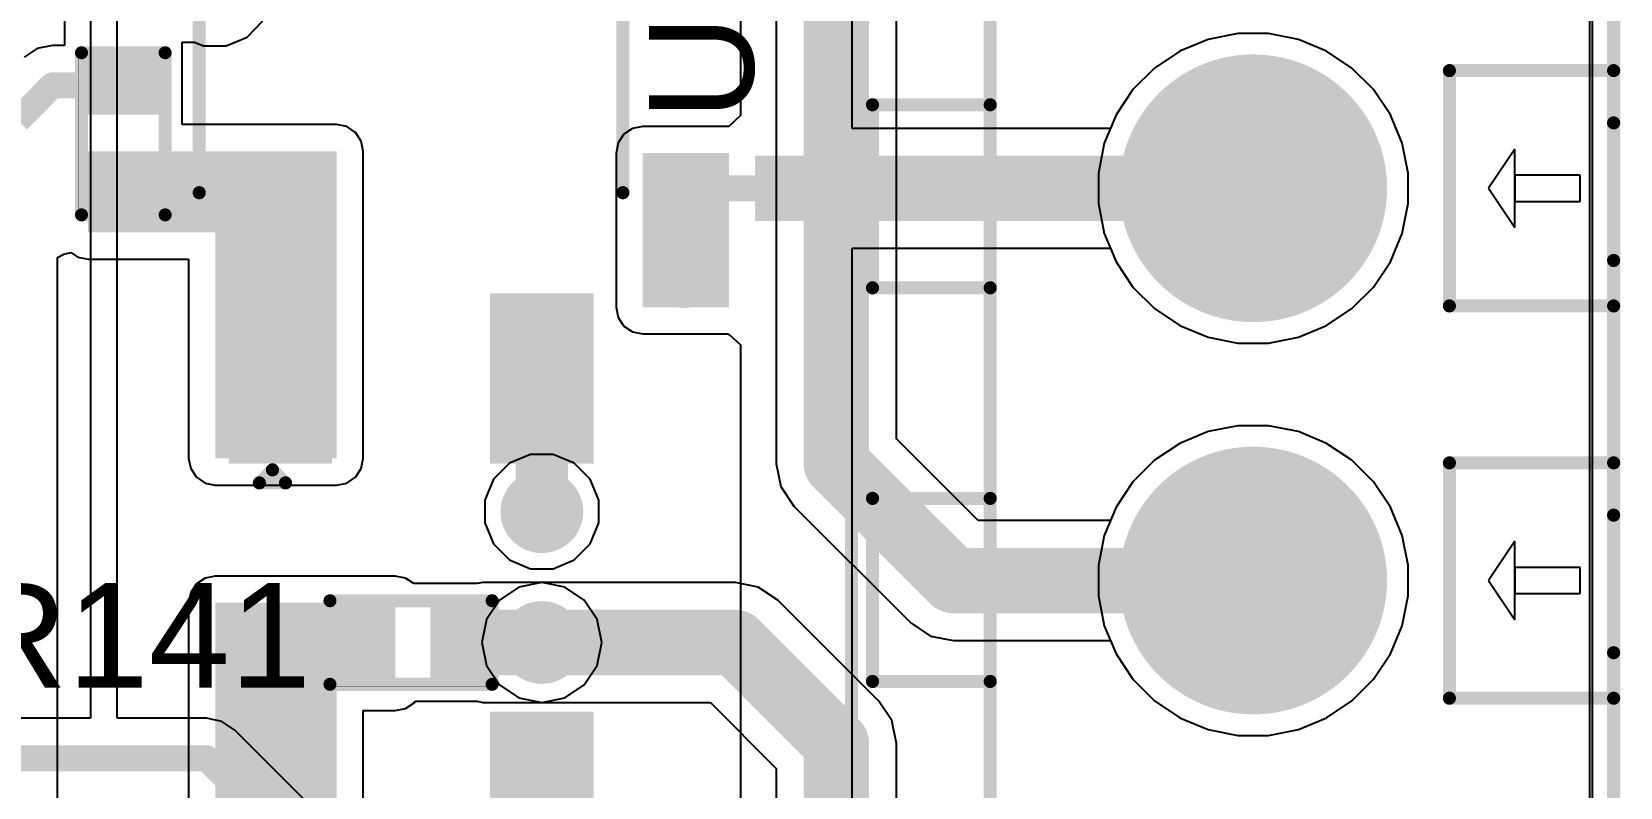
# Model space of a CAD drawing. Header units: millimetres. Extents: x 0 to 5423, y 0 to 5425.
# Drawn here: x 142.68 to 158.11, y 94.36 to 101.7 of the extents above; entities that cross this region are included whole.
import ezdxf

# ---------------------------------------------------------------- set-up
doc = ezdxf.new("R2010")
doc.units = ezdxf.units.MM
for name, color, linetype in [('BottomLayer', 5, 'Continuous'), ('BottomSolder', 6, 'Continuous'), ('MultiLayer', 9, 'Continuous'), ('PadHoleLayer', 156, 'Continuous'), ('TopLayer', 1, 'Continuous'), ('TopOverlay', 2, 'Continuous'), ('TopPaste', 8, 'Continuous'), ('TopSolder', 216, 'Continuous'), ('ViaHoleLayer', 16, 'Continuous')]:
    doc.layers.add(name, color=color, linetype=linetype)
doc.styles.add('Arial', font='', dxfattribs={"height": 0.2})
doc.styles.get('Arial').set_extended_font_data('Arial')

# ---------------------------------------------------------------- blocks, each defined once
blk = doc.blocks.new('N___T___P___43')
at = {"layer": 'TopLayer'}
for points in [[(-0.699, -0.318), (-0.699, 0.318), (-0.241, 0.318), (-0.241, -0.318)], [(0.241, -0.318), (0.241, 0.318), (0.699, 0.318), (0.699, -0.318)], [(-0.386, -0.127), (0.376, -0.127), (0.376, 0.127), (-0.386, 0.127)]]:
    blk.add_hatch(color=1, dxfattribs=at).paths.add_polyline_path(points)
at = {"layer": 'TopPaste'}
for points in [[(-0.699, -0.318), (-0.699, 0.318), (-0.241, 0.318), (-0.241, -0.318)], [(0.241, -0.318), (0.241, 0.318), (0.699, 0.318), (0.699, -0.318)]]:
    blk.add_hatch(color=8, dxfattribs=at).paths.add_polyline_path(points)
blk = doc.blocks.new('SOP_4_2_54_105')
at = {"layer": 'TopLayer'}
for points in [[(-3.85, 1.67), (-2.4, 1.67), (-2.4, 0.87), (-3.85, 0.87)], [(2.4, 1.67), (3.85, 1.67), (3.85, 0.87), (2.4, 0.87)], [(-3.85, -0.87), (-2.4, -0.87), (-2.4, -1.67), (-3.85, -1.67)], [(2.4, -0.87), (3.85, -0.87), (3.85, -1.67), (2.4, -1.67)]]:
    blk.add_hatch(color=1, dxfattribs=at).paths.add_polyline_path(points)
at = {"layer": 'TopPaste'}
for points in [[(-3.85, 1.67), (-2.4, 1.67), (-2.4, 0.87), (-3.85, 0.87)], [(2.4, 1.67), (3.85, 1.67), (3.85, 0.87), (2.4, 0.87)], [(-3.85, -0.87), (-2.4, -0.87), (-2.4, -1.67), (-3.85, -1.67)], [(2.4, -0.87), (3.85, -0.87), (3.85, -1.67), (2.4, -1.67)]]:
    blk.add_hatch(color=8, dxfattribs=at).paths.add_polyline_path(points)
at = {"layer": 'TopSolder'}
for points in [[(-3.952, 1.772), (-2.298, 1.772), (-2.298, 0.768), (-3.952, 0.768)], [(2.298, 1.772), (3.952, 1.772), (3.952, 0.768), (2.298, 0.768)], [(-3.952, -0.768), (-2.298, -0.768), (-2.298, -1.772), (-3.952, -1.772)], [(2.298, -0.768), (3.952, -0.768), (3.952, -1.772), (2.298, -1.772)]]:
    blk.add_hatch(color=216, dxfattribs=at).paths.add_polyline_path(points)
at = {"layer": 'TopOverlay', "const_width": 0.127}
for points in [[(-1.321, 2.057), (1.676, 2.057)], [(-4.14, 1.473), (-4.14, 1.219)], [(-4.14, 1.473), (-4.013, 1.346)], [(-4.013, 1.346), (-4.14, 1.219)], [(-1.321, -2.057), (1.676, -2.057)]]:
    blk.add_lwpolyline(points, dxfattribs=at)
at = {"layer": 'TopOverlay', "const_width": 0.0635}
for points in [[(-1.353, 2.057, 1), (-1.289, 2.057, 1)], [(1.645, 2.057, 1), (1.708, 2.057, 1)], [(-4.172, 1.473, 1), (-4.108, 1.473, 1)], [(-4.172, 1.473, 1), (-4.108, 1.473, 1)], [(-4.045, 1.346, 1), (-3.981, 1.346, 1)], [(-4.045, 1.346, 1), (-3.981, 1.346, 1)], [(-4.172, 1.219, 1), (-4.108, 1.219, 1)], [(-4.172, 1.219, 1), (-4.108, 1.219, 1)], [(-1.353, -2.057, 1), (-1.289, -2.057, 1)], [(1.645, -2.057, 1), (1.708, -2.057, 1)]]:
    blk.add_lwpolyline(points, format="xyb", close=True, dxfattribs=at)
blk = doc.blocks.new('SOP_4_2_54_106')
at = {"layer": 'TopLayer'}
for points in [[(-3.85, 1.67), (-2.4, 1.67), (-2.4, 0.87), (-3.85, 0.87)], [(2.4, 1.67), (3.85, 1.67), (3.85, 0.87), (2.4, 0.87)], [(-3.85, -0.87), (-2.4, -0.87), (-2.4, -1.67), (-3.85, -1.67)], [(2.4, -0.87), (3.85, -0.87), (3.85, -1.67), (2.4, -1.67)]]:
    blk.add_hatch(color=1, dxfattribs=at).paths.add_polyline_path(points)
at = {"layer": 'TopPaste'}
for points in [[(-3.85, 1.67), (-2.4, 1.67), (-2.4, 0.87), (-3.85, 0.87)], [(2.4, 1.67), (3.85, 1.67), (3.85, 0.87), (2.4, 0.87)], [(-3.85, -0.87), (-2.4, -0.87), (-2.4, -1.67), (-3.85, -1.67)], [(2.4, -0.87), (3.85, -0.87), (3.85, -1.67), (2.4, -1.67)]]:
    blk.add_hatch(color=8, dxfattribs=at).paths.add_polyline_path(points)
at = {"layer": 'TopSolder'}
for points in [[(-3.952, 1.772), (-2.298, 1.772), (-2.298, 0.768), (-3.952, 0.768)], [(2.298, 1.772), (3.952, 1.772), (3.952, 0.768), (2.298, 0.768)], [(-3.952, -0.768), (-2.298, -0.768), (-2.298, -1.772), (-3.952, -1.772)], [(2.298, -0.768), (3.952, -0.768), (3.952, -1.772), (2.298, -1.772)]]:
    blk.add_hatch(color=216, dxfattribs=at).paths.add_polyline_path(points)
at = {"layer": 'TopOverlay', "const_width": 0.127}
for points in [[(-1.321, 2.057), (1.676, 2.057)], [(-4.14, 1.473), (-4.14, 1.219)], [(-4.14, 1.473), (-4.013, 1.346)], [(-4.013, 1.346), (-4.14, 1.219)], [(-1.321, -2.057), (1.676, -2.057)]]:
    blk.add_lwpolyline(points, dxfattribs=at)
at = {"layer": 'TopOverlay', "const_width": 0.0635}
for points in [[(-1.353, 2.057, 1), (-1.289, 2.057, 1)], [(1.645, 2.057, 1), (1.708, 2.057, 1)], [(-4.172, 1.473, 1), (-4.108, 1.473, 1)], [(-4.172, 1.473, 1), (-4.108, 1.473, 1)], [(-4.045, 1.346, 1), (-3.981, 1.346, 1)], [(-4.045, 1.346, 1), (-3.981, 1.346, 1)], [(-4.172, 1.219, 1), (-4.108, 1.219, 1)], [(-4.172, 1.219, 1), (-4.108, 1.219, 1)], [(-1.353, -2.057, 1), (-1.289, -2.057, 1)], [(1.645, -2.057, 1), (1.708, -2.057, 1)]]:
    blk.add_lwpolyline(points, format="xyb", close=True, dxfattribs=at)
blk = doc.blocks.new('R___0402_163')
at = {"layer": 'TopLayer'}
for points in [[(-0.699, -0.318), (-0.699, 0.318), (-0.241, 0.318), (-0.241, -0.318)], [(0.241, -0.318), (0.241, 0.318), (0.699, 0.318), (0.699, -0.318)]]:
    blk.add_hatch(color=1, dxfattribs=at).paths.add_polyline_path(points)
at = {"layer": 'TopPaste'}
for points in [[(-0.699, -0.318), (-0.699, 0.318), (-0.241, 0.318), (-0.241, -0.318)], [(0.241, -0.318), (0.241, 0.318), (0.699, 0.318), (0.699, -0.318)]]:
    blk.add_hatch(color=8, dxfattribs=at).paths.add_polyline_path(points)
at = {"layer": 'TopSolder'}
for points in [[(-0.754, -0.373), (-0.754, 0.373), (-0.186, 0.373), (-0.186, -0.373)], [(0.186, -0.373), (0.186, 0.373), (0.754, 0.373), (0.754, -0.373)]]:
    blk.add_hatch(color=216, dxfattribs=at).paths.add_polyline_path(points)
at = {"layer": 'TopOverlay'}
for points, const_width in [([(-0.787, -0.406), (-0.787, 0.406)], 0.127), ([(-0.787, 0.406), (0.787, 0.406)], 0.127), ([(0.787, -0.406), (0.787, 0.406)], 0.127), ([(-0.787, -0.406), (0.787, -0.406)], 0.127), ([(-0.813, -0.432), (0.813, -0.432)], 0.00323)]:
    blk.add_lwpolyline(points, dxfattribs=dict(at, const_width=const_width))
for points, const_width in [([(-0.819, 0.406, 1), (-0.756, 0.406, 1)], 0.0635), ([(-0.819, 0.406, 1), (-0.756, 0.406, 1)], 0.0635), ([(0.756, 0.406, 1), (0.819, 0.406, 1)], 0.0635), ([(0.756, 0.406, 1), (0.819, 0.406, 1)], 0.0635), ([(-0.819, -0.406, 1), (-0.756, -0.406, 1)], 0.0635), ([(-0.819, -0.406, 1), (-0.756, -0.406, 1)], 0.0635), ([(-0.814, -0.432, 1), (-0.812, -0.432, 1)], 0.00161), ([(0.756, -0.406, 1), (0.819, -0.406, 1)], 0.0635), ([(0.756, -0.406, 1), (0.819, -0.406, 1)], 0.0635), ([(0.812, -0.432, 1), (0.814, -0.432, 1)], 0.00161)]:
    blk.add_lwpolyline(points, format="xyb", close=True, dxfattribs=dict(at, const_width=const_width))
blk = doc.blocks.new('R___0402_174')
at = {"layer": 'TopLayer'}
for points in [[(-0.699, -0.318), (-0.699, 0.317), (-0.241, 0.317), (-0.241, -0.318)], [(0.241, -0.318), (0.241, 0.317), (0.699, 0.317), (0.699, -0.318)]]:
    blk.add_hatch(color=1, dxfattribs=at).paths.add_polyline_path(points)
at = {"layer": 'TopPaste'}
for points in [[(-0.699, -0.318), (-0.699, 0.317), (-0.241, 0.317), (-0.241, -0.318)], [(0.241, -0.318), (0.241, 0.317), (0.699, 0.317), (0.699, -0.318)]]:
    blk.add_hatch(color=8, dxfattribs=at).paths.add_polyline_path(points)
at = {"layer": 'TopSolder'}
for points in [[(-0.754, -0.373), (-0.754, 0.373), (-0.186, 0.373), (-0.186, -0.373)], [(0.186, -0.373), (0.186, 0.373), (0.754, 0.373), (0.754, -0.373)]]:
    blk.add_hatch(color=216, dxfattribs=at).paths.add_polyline_path(points)
at = {"layer": 'TopOverlay'}
for points, const_width in [([(-0.787, -0.406), (-0.787, 0.406)], 0.127), ([(0.787, 0.406), (-0.787, 0.406)], 0.127), ([(0.787, -0.406), (0.787, 0.406)], 0.127), ([(0.787, -0.406), (-0.787, -0.406)], 0.127), ([(0.813, -0.432), (-0.813, -0.432)], 0.00323)]:
    blk.add_lwpolyline(points, dxfattribs=dict(at, const_width=const_width))
for points, const_width in [([(-0.819, 0.406, 1), (-0.756, 0.406, 1)], 0.0635), ([(-0.819, 0.406, 1), (-0.756, 0.406, 1)], 0.0635), ([(0.756, 0.406, 1), (0.819, 0.406, 1)], 0.0635), ([(0.756, 0.406, 1), (0.819, 0.406, 1)], 0.0635), ([(-0.819, -0.406, 1), (-0.756, -0.406, 1)], 0.0635), ([(-0.819, -0.406, 1), (-0.756, -0.406, 1)], 0.0635), ([(-0.814, -0.432, 1), (-0.812, -0.432, 1)], 0.00161), ([(0.756, -0.406, 1), (0.819, -0.406, 1)], 0.0635), ([(0.756, -0.406, 1), (0.819, -0.406, 1)], 0.0635), ([(0.812, -0.432, 1), (0.814, -0.432, 1)], 0.00161)]:
    blk.add_lwpolyline(points, format="xyb", close=True, dxfattribs=dict(at, const_width=const_width))
blk = doc.blocks.new('DB125_3_81_8P_GN_S_302')
at = {"layer": 'BottomLayer'}
h = blk.add_hatch(color=5, dxfattribs=at)
edge = h.paths.add_edge_path()
edge.add_arc((-5.715, 0), 1.25, 0, 360)
h = blk.add_hatch(color=5, dxfattribs=at)
edge = h.paths.add_edge_path()
edge.add_arc((-1.905, 0), 1.25, 0, 360)
at = {"layer": 'BottomSolder'}
h = blk.add_hatch(color=6, dxfattribs=at)
edge = h.paths.add_edge_path()
edge.add_arc((-5.715, 0), 1.3, 0, 360)
h = blk.add_hatch(color=6, dxfattribs=at)
edge = h.paths.add_edge_path()
edge.add_arc((-1.905, 0), 1.3, 0, 360)
at = {"layer": 'MultiLayer'}
h = blk.add_hatch(color=9, dxfattribs=at)
edge = h.paths.add_edge_path()
edge.add_arc((-5.715, 0), 1.25, 0, 360)
h = blk.add_hatch(color=9, dxfattribs=at)
edge = h.paths.add_edge_path()
edge.add_arc((-1.905, 0), 1.25, 0, 360)
at = {"layer": 'PadHoleLayer'}
h = blk.add_hatch(color=156, dxfattribs=at)
edge = h.paths.add_edge_path()
edge.add_arc((-5.715, 0), 0.625, 0, 360)
h = blk.add_hatch(color=156, dxfattribs=at)
edge = h.paths.add_edge_path()
edge.add_arc((-1.905, 0), 0.625, 0, 360)
at = {"layer": 'TopLayer'}
h = blk.add_hatch(color=1, dxfattribs=at)
edge = h.paths.add_edge_path()
edge.add_arc((-5.715, 0), 1.25, 0, 360)
h = blk.add_hatch(color=1, dxfattribs=at)
edge = h.paths.add_edge_path()
edge.add_arc((-1.905, 0), 1.25, 0, 360)
at = {"layer": 'TopSolder'}
h = blk.add_hatch(color=216, dxfattribs=at)
edge = h.paths.add_edge_path()
edge.add_arc((-5.715, 0), 1.3, 0, 360)
h = blk.add_hatch(color=216, dxfattribs=at)
edge = h.paths.add_edge_path()
edge.add_arc((-1.905, 0), 1.3, 0, 360)
at = {"layer": 'TopOverlay'}
for p, q in [((-5.715, -2.286), (-6.096, -2.54)), ((-5.334, -2.54), (-5.715, -2.286)), ((-1.905, -2.286), (-2.286, -2.54)), ((-1.524, -2.54), (-1.905, -2.286)), ((-6.096, -2.54), (-5.334, -2.54)), ((-5.588, -2.54), (-5.842, -2.54)), ((-5.842, -2.54), (-5.842, -3.175)), ((-5.588, -3.175), (-5.588, -2.54)), ((-2.286, -2.54), (-1.524, -2.54)), ((-1.778, -2.54), (-2.032, -2.54)), ((-2.032, -2.54), (-2.032, -3.175)), ((-1.778, -3.175), (-1.778, -2.54)), ((-5.842, -3.175), (-5.588, -3.175)), ((-2.032, -3.175), (-1.778, -3.175))]:
    blk.add_line(p, q, dxfattribs=at)
at = {"layer": 'TopOverlay', "const_width": 0.127}
for points in [[(-15.245, 3.9), (15.245, 3.9)], [(-6.695, 3.697), (-6.695, 2.554)], [(-6.695, 3.697), (-4.917, 3.697)], [(-4.917, 3.697), (-4.917, 2.554)], [(-2.872, 3.697), (-2.872, 2.554)], [(-2.872, 3.697), (-1.094, 3.697)], [(-1.094, 3.697), (-1.094, 2.554)], [(-15.245, 2.554), (15.245, 2.554)], [(-6.695, 2.554), (-4.917, 2.554)], [(-2.872, 2.554), (-1.094, 2.554)], [(-6.858, -1.905), (-4.572, -1.905)], [(-6.858, -1.905), (-6.858, -3.5)], [(-4.572, -1.905), (-4.572, -3.5)], [(-3.048, -1.905), (-0.762, -1.905)], [(-3.048, -1.905), (-3.048, -3.5)], [(-0.762, -1.905), (-0.762, -3.5)], [(-15.245, -3.5), (15.245, -3.5)], [(-6.858, -3.5), (-6.416, -3.5)], [(-5.08, -3.5), (-4.572, -3.5)], [(-3.048, -3.5), (-2.606, -3.5)], [(-1.27, -3.5), (-0.762, -3.5)]]:
    blk.add_lwpolyline(points, dxfattribs=at)
at = {"layer": 'TopOverlay', "const_width": 0.0635}
for points in [[(-6.727, 3.697, 1), (-6.663, 3.697, 1)], [(-6.727, 3.697, 1), (-6.663, 3.697, 1)], [(-4.949, 3.697, 1), (-4.885, 3.697, 1)], [(-4.949, 3.697, 1), (-4.885, 3.697, 1)], [(-2.904, 3.697, 1), (-2.84, 3.697, 1)], [(-2.904, 3.697, 1), (-2.84, 3.697, 1)], [(-1.126, 3.697, 1), (-1.062, 3.697, 1)], [(-1.126, 3.697, 1), (-1.062, 3.697, 1)], [(-6.727, 2.554, 1), (-6.663, 2.554, 1)], [(-6.727, 2.554, 1), (-6.663, 2.554, 1)], [(-4.949, 2.554, 1), (-4.885, 2.554, 1)], [(-4.949, 2.554, 1), (-4.885, 2.554, 1)], [(-2.904, 2.554, 1), (-2.84, 2.554, 1)], [(-2.904, 2.554, 1), (-2.84, 2.554, 1)], [(-1.126, 2.554, 1), (-1.062, 2.554, 1)], [(-1.126, 2.554, 1), (-1.062, 2.554, 1)], [(-6.89, -1.905, 1), (-6.826, -1.905, 1)], [(-6.89, -1.905, 1), (-6.826, -1.905, 1)], [(-4.604, -1.905, 1), (-4.54, -1.905, 1)], [(-4.604, -1.905, 1), (-4.54, -1.905, 1)], [(-3.08, -1.905, 1), (-3.016, -1.905, 1)], [(-3.08, -1.905, 1), (-3.016, -1.905, 1)], [(-0.794, -1.905, 1), (-0.73, -1.905, 1)], [(-0.794, -1.905, 1), (-0.73, -1.905, 1)], [(-6.89, -3.5, 1), (-6.826, -3.5, 1)], [(-6.89, -3.5, 1), (-6.826, -3.5, 1)], [(-6.448, -3.5, 1), (-6.384, -3.5, 1)], [(-5.112, -3.5, 1), (-5.048, -3.5, 1)], [(-4.604, -3.5, 1), (-4.54, -3.5, 1)], [(-4.604, -3.5, 1), (-4.54, -3.5, 1)], [(-3.08, -3.5, 1), (-3.016, -3.5, 1)], [(-3.08, -3.5, 1), (-3.016, -3.5, 1)], [(-2.638, -3.5, 1), (-2.574, -3.5, 1)], [(-1.302, -3.5, 1), (-1.238, -3.5, 1)], [(-0.794, -3.5, 1), (-0.73, -3.5, 1)], [(-0.794, -3.5, 1), (-0.73, -3.5, 1)]]:
    blk.add_lwpolyline(points, format="xyb", close=True, dxfattribs=at)

msp = doc.modelspace()

# ---------------------------------------------------------------- hatches: boundary and pattern name
at = {"layer": 'BottomLayer'}
h = msp.add_hatch(color=5, dxfattribs=at)
edge = h.paths.add_edge_path()
edge.add_arc((149.019, 99.416), 0.3, 0, 360)
h = msp.add_hatch(color=5, dxfattribs=at)
edge = h.paths.add_edge_path()
edge.add_arc((147.635, 97.036), 0.3, 0, 360)
h = msp.add_hatch(color=5, dxfattribs=at)
edge = h.paths.add_edge_path()
edge.add_arc((147.635, 95.765), 0.3, 0, 360)
at = {"layer": 'BottomSolder'}
h = msp.add_hatch(color=6, dxfattribs=at)
edge = h.paths.add_edge_path()
edge.add_arc((149.019, 99.416), 0.402, 0, 360)
h = msp.add_hatch(color=6, dxfattribs=at)
edge = h.paths.add_edge_path()
edge.add_arc((147.635, 97.036), 0.402, 0, 360)
h = msp.add_hatch(color=6, dxfattribs=at)
edge = h.paths.add_edge_path()
edge.add_arc((147.635, 95.765), 0.402, 0, 360)
at = {"layer": 'TopLayer'}
for points in [[(145.61, 100.536), (143.228, 100.536), (143.228, 99.748), (145.61, 99.748)], [(145.641, 97.553), (145.641, 100.536), (144.464, 100.536), (144.464, 97.553)], [(148.615, 100.519), (148.615, 99.021), (149.451, 99.021), (149.451, 100.519)], [(149.705, 99.859), (151.108, 99.859), (151.108, 100.494), (149.705, 100.494)], [(144.464, 96.152), (144.464, 92.379), (145.641, 92.379), (145.641, 96.152)], [(144.464, 95.363), (146.212, 95.363), (146.212, 96.152), (144.464, 96.152)]]:
    msp.add_hatch(color=1, dxfattribs=at).paths.add_polyline_path(points)
h = msp.add_hatch(color=1, dxfattribs=at)
edge = h.paths.add_edge_path()
edge.add_arc((149.019, 99.416), 0.3, 0, 360)
h = msp.add_hatch(color=1, dxfattribs=at)
edge = h.paths.add_edge_path()
edge.add_arc((147.635, 97.036), 0.3, 0, 360)
h = msp.add_hatch(color=1, dxfattribs=at)
edge = h.paths.add_edge_path()
edge.add_arc((147.635, 95.765), 0.3, 0, 360)
at = {"layer": 'TopSolder'}
h = msp.add_hatch(color=216, dxfattribs=at)
edge = h.paths.add_edge_path()
edge.add_arc((149.019, 99.416), 0.402, 0, 360)
h = msp.add_hatch(color=216, dxfattribs=at)
edge = h.paths.add_edge_path()
edge.add_arc((147.635, 97.036), 0.402, 0, 360)
h = msp.add_hatch(color=216, dxfattribs=at)
edge = h.paths.add_edge_path()
edge.add_arc((147.635, 95.765), 0.402, 0, 360)
at = {"layer": 'ViaHoleLayer'}
h = msp.add_hatch(color=16, dxfattribs=at)
edge = h.paths.add_edge_path()
edge.add_arc((149.019, 99.416), 0.15, 0, 360)
h = msp.add_hatch(color=16, dxfattribs=at)
edge = h.paths.add_edge_path()
edge.add_arc((147.635, 97.036), 0.15, 0, 360)
h = msp.add_hatch(color=16, dxfattribs=at)
edge = h.paths.add_edge_path()
edge.add_arc((147.635, 95.765), 0.15, 0, 360)

# ---------------------------------------------------------------- linework, layer by layer
at = {"layer": 'BottomLayer'}
for p, q in [((157.81, 155.456), (157.81, 13.444)), ((143.251, 111.422), (143.251, 95.029)), ((143.51, 95.029), (143.51, 111.422)), ((151.078, 97.744), (151.078, 104.434)), ((149.912, 104.398), (149.912, 97.502)), ((154.395, 101.681), (154.105, 101.623)), ((154.692, 101.681), (154.395, 101.681)), ((154.982, 101.623), (154.692, 101.681)), ((153.831, 101.509), (153.585, 101.345)), ((154.105, 101.623), (153.831, 101.509)), ((155.256, 101.509), (154.982, 101.623)), ((155.502, 101.345), (155.256, 101.509)), ((153.585, 101.345), (153.375, 101.135)), ((155.712, 101.135), (155.502, 101.345)), ((153.375, 101.135), (153.211, 100.889)), ((155.876, 100.889), (155.712, 101.135)), ((153.211, 100.889), (153.097, 100.615)), ((155.99, 100.615), (155.876, 100.889)), ((153.097, 100.615), (153.039, 100.325)), ((156.047, 100.325), (155.99, 100.615)), ((153.039, 100.325), (153.039, 100.028)), ((156.047, 100.028), (156.047, 100.325)), ((153.039, 100.028), (153.097, 99.738)), ((155.99, 99.738), (156.047, 100.028)), ((153.097, 99.738), (153.211, 99.464)), ((155.876, 99.464), (155.99, 99.738)), ((153.211, 99.464), (153.375, 99.218)), ((155.712, 99.218), (155.876, 99.464)), ((153.375, 99.218), (153.585, 99.008)), ((155.502, 99.008), (155.712, 99.218)), ((153.585, 99.008), (153.831, 98.844)), ((155.256, 98.844), (155.502, 99.008)), ((153.831, 98.844), (154.105, 98.73)), ((154.105, 98.73), (154.395, 98.673)), ((154.692, 98.673), (154.982, 98.73)), ((154.982, 98.73), (155.256, 98.844)), ((154.395, 98.673), (154.692, 98.673)), ((154.105, 97.813), (153.831, 97.699)), ((154.395, 97.871), (154.105, 97.813)), ((154.692, 97.871), (154.395, 97.871)), ((154.982, 97.813), (154.692, 97.871)), ((155.256, 97.699), (154.982, 97.813)), ((151.872, 96.949), (151.078, 97.744)), ((153.831, 97.699), (153.585, 97.535)), ((155.502, 97.535), (155.256, 97.699)), ((147.321, 97.506), (147.165, 97.35)), ((147.524, 97.59), (147.321, 97.506)), ((147.745, 97.59), (147.524, 97.59)), ((147.949, 97.506), (147.745, 97.59)), ((148.104, 97.35), (147.949, 97.506)), ((149.912, 97.502), (149.957, 97.279)), ((153.585, 97.535), (153.375, 97.325)), ((155.712, 97.325), (155.502, 97.535)), ((147.165, 97.35), (147.081, 97.147)), ((148.189, 97.147), (148.104, 97.35)), ((149.957, 97.279), (150.083, 97.09)), ((153.375, 97.325), (153.211, 97.079)), ((155.876, 97.079), (155.712, 97.325)), ((147.081, 97.147), (147.081, 96.926)), ((148.189, 96.926), (148.189, 97.147)), ((150.083, 97.09), (151.219, 95.955)), ((153.211, 97.079), (153.157, 96.949)), ((155.99, 96.805), (155.876, 97.079)), ((147.081, 96.926), (147.165, 96.723)), ((148.104, 96.723), (148.189, 96.926)), ((153.157, 96.949), (151.872, 96.949)), ((147.165, 96.723), (147.321, 96.567)), ((147.949, 96.567), (148.104, 96.723)), ((156.047, 96.515), (155.99, 96.805)), ((147.321, 96.567), (147.524, 96.482)), ((147.745, 96.482), (147.949, 96.567)), ((147.524, 96.482), (147.745, 96.482)), ((156.047, 96.218), (156.047, 96.515)), ((147.412, 96.304), (147.223, 96.177)), ((147.635, 96.348), (147.412, 96.304)), ((149.514, 96.348), (147.635, 96.348)), ((149.737, 96.304), (149.514, 96.348)), ((149.926, 96.177), (149.737, 96.304)), ((147.223, 96.177), (147.096, 95.988)), ((150.907, 95.196), (149.926, 96.177)), ((155.99, 95.928), (156.047, 96.218)), ((147.096, 95.988), (147.052, 95.765)), ((151.219, 95.955), (151.408, 95.828)), ((151.408, 95.828), (151.631, 95.784)), ((155.876, 95.654), (155.99, 95.928)), ((147.052, 95.765), (147.096, 95.542)), ((151.631, 95.784), (153.157, 95.784)), ((153.157, 95.784), (153.211, 95.654)), ((153.211, 95.654), (153.375, 95.408)), ((155.712, 95.408), (155.876, 95.654)), ((147.096, 95.542), (147.223, 95.353)), ((147.223, 95.353), (147.412, 95.227)), ((153.375, 95.408), (153.585, 95.198)), ((155.502, 95.198), (155.712, 95.408)), ((147.412, 95.227), (147.635, 95.183)), ((147.635, 95.183), (149.273, 95.183)), ((149.273, 95.183), (149.912, 94.543)), ((151.033, 95.007), (150.907, 95.196)), ((153.585, 95.198), (153.831, 95.034)), ((155.256, 95.034), (155.502, 95.198)), ((143.251, 95.029), (130.908, 95.029)), ((144.379, 95.029), (143.51, 95.029)), ((144.528, 94.999), (144.379, 95.029)), ((153.831, 95.034), (154.105, 94.92)), ((154.982, 94.92), (155.256, 95.034)), ((144.654, 94.915), (144.528, 94.999)), ((146.639, 92.93), (144.654, 94.915)), ((151.078, 94.784), (151.033, 95.007)), ((154.105, 94.92), (154.395, 94.863)), ((154.692, 94.863), (154.982, 94.92)), ((151.078, 89.895), (151.078, 94.784)), ((154.395, 94.863), (154.692, 94.863)), ((149.912, 94.543), (149.912, 89.654))]:
    msp.add_line(p, q, dxfattribs=at)
for points, const_width in [([(150.495, 97.502), (150.495, 104.64)], 0.635), ([(150.495, 97.502), (151.631, 96.367)], 0.635), ([(151.631, 96.367), (154.543, 96.367)], 0.635), ([(147.635, 95.765), (149.514, 95.765)], 0.635), ([(149.514, 95.765), (150.495, 94.784)], 0.635), ([(150.495, 89.654), (150.495, 94.784)], 0.635), ([(100.533, 94.64), (144.379, 94.64)], 0.254), ([(144.379, 94.64), (146.365, 92.655)], 0.254)]:
    msp.add_lwpolyline(points, dxfattribs=dict(at, const_width=const_width))
for points, const_width in [([(150.336, 97.502, 1), (150.654, 97.502, 1)], 0.318), ([(150.336, 97.502, 1), (150.654, 97.502, 1)], 0.318), ([(151.472, 96.367, 1), (151.789, 96.367, 1)], 0.318), ([(151.472, 96.367, 1), (151.789, 96.367, 1)], 0.318), ([(154.385, 96.367, 1), (154.702, 96.367, 1)], 0.318), ([(147.476, 95.765, 1), (147.793, 95.765, 1)], 0.318), ([(149.355, 95.765, 1), (149.673, 95.765, 1)], 0.318), ([(149.355, 95.765, 1), (149.673, 95.765, 1)], 0.318), ([(150.336, 94.784, 1), (150.654, 94.784, 1)], 0.318), ([(150.336, 94.784, 1), (150.654, 94.784, 1)], 0.318), ([(144.316, 94.64, 1), (144.443, 94.64, 1)], 0.127), ([(144.316, 94.64, 1), (144.443, 94.64, 1)], 0.127)]:
    msp.add_lwpolyline(points, format="xyb", close=True, dxfattribs=dict(at, const_width=const_width))
at = {"layer": 'TopLayer'}
for p, q in [((157.836, 155.245), (157.836, 5.489)), ((149.565, 107.093), (149.565, 100.885)), ((150.647, 100.759), (150.647, 107.144)), ((142.999, 102.64), (142.999, 101.564)), ((144.772, 101.646), (144.927, 101.802)), ((154.395, 101.681), (154.105, 101.623)), ((154.692, 101.681), (154.395, 101.681)), ((154.982, 101.623), (154.692, 101.681)), ((142.734, 101.535), (142.608, 101.45)), ((142.882, 101.564), (142.734, 101.535)), ((142.999, 101.564), (142.882, 101.564)), ((144.142, 100.795), (144.142, 101.597)), ((144.142, 101.597), (144.261, 101.597)), ((144.261, 101.597), (144.348, 101.561)), ((144.348, 101.561), (144.568, 101.561)), ((144.568, 101.561), (144.772, 101.646)), ((153.831, 101.509), (153.585, 101.345)), ((154.105, 101.623), (153.831, 101.509)), ((155.256, 101.509), (154.982, 101.623)), ((155.502, 101.345), (155.256, 101.509)), ((153.585, 101.345), (153.375, 101.135)), ((155.712, 101.135), (155.502, 101.345)), ((153.375, 101.135), (153.211, 100.889)), ((155.876, 100.889), (155.712, 101.135)), ((149.565, 100.885), (149.451, 100.778)), ((153.211, 100.889), (153.157, 100.759)), ((155.99, 100.615), (155.876, 100.889)), ((145.641, 100.795), (144.142, 100.795)), ((145.74, 100.776), (145.641, 100.795)), ((145.824, 100.719), (145.74, 100.776)), ((148.516, 100.759), (148.432, 100.703)), ((148.615, 100.778), (148.516, 100.759)), ((149.451, 100.778), (148.615, 100.778)), ((153.157, 100.759), (150.647, 100.759)), ((145.88, 100.635), (145.824, 100.719)), ((145.9, 100.536), (145.88, 100.635)), ((148.376, 100.619), (148.356, 100.519)), ((148.432, 100.703), (148.376, 100.619)), ((156.047, 100.325), (155.99, 100.615)), ((145.9, 97.553), (145.9, 100.536)), ((148.356, 100.519), (148.356, 99.021)), ((156.047, 100.028), (156.047, 100.325)), ((155.99, 99.738), (156.047, 100.028)), ((155.876, 99.464), (155.99, 99.738)), ((142.933, 99.503), (142.994, 99.536)), ((142.933, 93.412), (142.933, 99.503)), ((142.994, 99.536), (143.06, 99.554)), ((143.06, 99.554), (143.129, 99.509)), ((143.129, 99.509), (143.228, 99.489)), ((150.647, 93.139), (150.647, 99.594)), ((150.647, 99.594), (153.157, 99.594)), ((153.157, 99.594), (153.211, 99.464)), ((143.228, 99.489), (144.205, 99.489)), ((144.205, 99.489), (144.205, 97.553)), ((153.211, 99.464), (153.375, 99.218)), ((155.712, 99.218), (155.876, 99.464)), ((153.375, 99.218), (153.585, 99.008)), ((155.502, 99.008), (155.712, 99.218)), ((148.356, 99.021), (148.376, 98.922)), ((148.376, 98.922), (148.432, 98.838)), ((153.585, 99.008), (153.831, 98.844)), ((155.256, 98.844), (155.502, 99.008)), ((148.432, 98.838), (148.516, 98.782)), ((148.516, 98.782), (148.615, 98.762)), ((148.615, 98.762), (149.438, 98.762)), ((149.438, 98.762), (149.455, 98.758)), ((149.455, 98.758), (149.565, 98.655)), ((153.831, 98.844), (154.105, 98.73)), ((154.105, 98.73), (154.395, 98.673)), ((154.692, 98.673), (154.982, 98.73)), ((154.982, 98.73), (155.256, 98.844)), ((149.565, 98.655), (149.565, 94.024)), ((154.395, 98.673), (154.692, 98.673)), ((154.105, 97.813), (153.831, 97.699)), ((154.395, 97.871), (154.105, 97.813)), ((154.692, 97.871), (154.395, 97.871)), ((154.982, 97.813), (154.692, 97.871)), ((155.256, 97.699), (154.982, 97.813)), ((153.831, 97.699), (153.585, 97.535)), ((155.502, 97.535), (155.256, 97.699)), ((144.205, 97.553), (144.225, 97.454)), ((145.88, 97.454), (145.9, 97.553)), ((153.585, 97.535), (153.375, 97.325)), ((155.712, 97.325), (155.502, 97.535)), ((144.225, 97.454), (144.281, 97.37)), ((144.281, 97.37), (144.365, 97.314)), ((145.74, 97.314), (145.824, 97.37)), ((145.824, 97.37), (145.88, 97.454)), ((144.365, 97.314), (144.464, 97.294)), ((144.464, 97.294), (145.641, 97.294)), ((145.641, 97.294), (145.74, 97.314)), ((153.375, 97.325), (153.211, 97.079)), ((155.876, 97.079), (155.712, 97.325)), ((153.211, 97.079), (153.097, 96.805)), ((155.99, 96.805), (155.876, 97.079)), ((153.097, 96.805), (153.039, 96.515)), ((156.047, 96.515), (155.99, 96.805)), ((144.464, 96.411), (144.365, 96.391)), ((146.212, 96.411), (144.464, 96.411)), ((146.311, 96.391), (146.212, 96.411)), ((153.039, 96.515), (153.039, 96.218)), ((156.047, 96.218), (156.047, 96.515)), ((144.281, 96.335), (144.225, 96.251)), ((144.365, 96.391), (144.281, 96.335)), ((146.392, 96.337), (146.311, 96.391)), ((147.007, 96.337), (146.392, 96.337)), ((147.063, 96.348), (147.007, 96.337)), ((147.635, 96.348), (147.063, 96.348)), ((147.858, 96.304), (147.635, 96.348)), ((148.047, 96.177), (147.858, 96.304)), ((144.225, 96.251), (144.205, 96.152)), ((144.205, 96.152), (144.205, 95.363)), ((148.173, 95.988), (148.047, 96.177)), ((153.039, 96.218), (153.097, 95.928)), ((155.99, 95.928), (156.047, 96.218)), ((148.217, 95.765), (148.173, 95.988)), ((153.097, 95.928), (153.211, 95.654)), ((155.876, 95.654), (155.99, 95.928)), ((148.173, 95.542), (148.217, 95.765)), ((153.211, 95.654), (153.375, 95.408)), ((155.712, 95.408), (155.876, 95.654)), ((148.047, 95.353), (148.173, 95.542)), ((144.205, 95.363), (144.205, 95.363)), ((144.205, 95.363), (144.205, 93.426)), ((147.858, 95.227), (148.047, 95.353)), ((153.375, 95.408), (153.585, 95.198)), ((155.502, 95.198), (155.712, 95.408)), ((146.311, 95.124), (146.395, 95.18)), ((146.395, 95.18), (146.404, 95.194)), ((146.404, 95.194), (147.007, 95.194)), ((147.007, 95.194), (147.063, 95.183)), ((147.063, 95.183), (147.635, 95.183)), ((147.635, 95.183), (147.858, 95.227)), ((153.585, 95.198), (153.831, 95.034)), ((155.256, 95.034), (155.502, 95.198)), ((145.9, 92.379), (145.9, 95.104)), ((145.9, 95.104), (146.212, 95.104)), ((146.212, 95.104), (146.311, 95.124)), ((153.831, 95.034), (154.105, 94.92)), ((154.982, 94.92), (155.256, 95.034)), ((154.105, 94.92), (154.395, 94.863)), ((154.692, 94.863), (154.982, 94.92)), ((154.395, 94.863), (154.692, 94.863))]:
    msp.add_line(p, q, dxfattribs=at)
for points, const_width in [([(142.545, 100.838), (142.882, 101.176)], 0.254), ([(142.882, 101.176), (143.571, 101.176)], 0.254), ([(150.035, 100.177), (154.543, 100.177)], 0.635), ([(147.635, 97.036), (147.635, 98.33)], 0.508), ([(147.063, 95.765), (147.635, 95.765)], 0.635), ([(147.635, 92.973), (147.635, 94.267)], 0.508)]:
    msp.add_lwpolyline(points, dxfattribs=dict(at, const_width=const_width))
for points, const_width in [([(142.819, 101.176, 1), (142.946, 101.176, 1)], 0.127), ([(142.819, 101.176, 1), (142.946, 101.176, 1)], 0.127), ([(143.507, 101.176, 1), (143.634, 101.176, 1)], 0.127), ([(149.876, 100.177, 1), (150.194, 100.177, 1)], 0.318), ([(154.385, 100.177, 1), (154.702, 100.177, 1)], 0.318), ([(147.508, 98.33, 1), (147.762, 98.33, 1)], 0.254), ([(147.508, 97.036, 1), (147.762, 97.036, 1)], 0.254), ([(146.904, 95.765, 1), (147.222, 95.765, 1)], 0.318), ([(147.476, 95.765, 1), (147.793, 95.765, 1)], 0.318), ([(147.508, 94.267, 1), (147.762, 94.267, 1)], 0.254)]:
    msp.add_lwpolyline(points, format="xyb", close=True, dxfattribs=dict(at, const_width=const_width))

# ---------------------------------------------------------------- block references
for name, p, rotation in [('DB125_3_81_8P_GN_S_302', (154.543, 102.082), 90), ('SOP_4_2_54_105', (146.365, 101.455), 90), ('R___0402_174', (143.571, 100.706), 270), ('SOP_4_2_54_106', (146.365, 91.142), 90)]:
    msp.add_blockref(name, p, dxfattribs=dict(rotation=rotation))
for name, p in [('N___T___P___43', (149.565, 100.177)), ('R___0402_163', (146.365, 95.765))]:
    msp.add_blockref(name, p)

# ---------------------------------------------------------------- texts
at = {"layer": 'TopOverlay', "style": 'Arial'}
msp.add_text('U38', height=1.016, rotation=90, dxfattribs=at).set_placement((149.692, 100.837))
msp.add_text('R141', height=1.016, dxfattribs=at).set_placement((142.003, 95.326))

doc.saveas('drawing.dxf')
